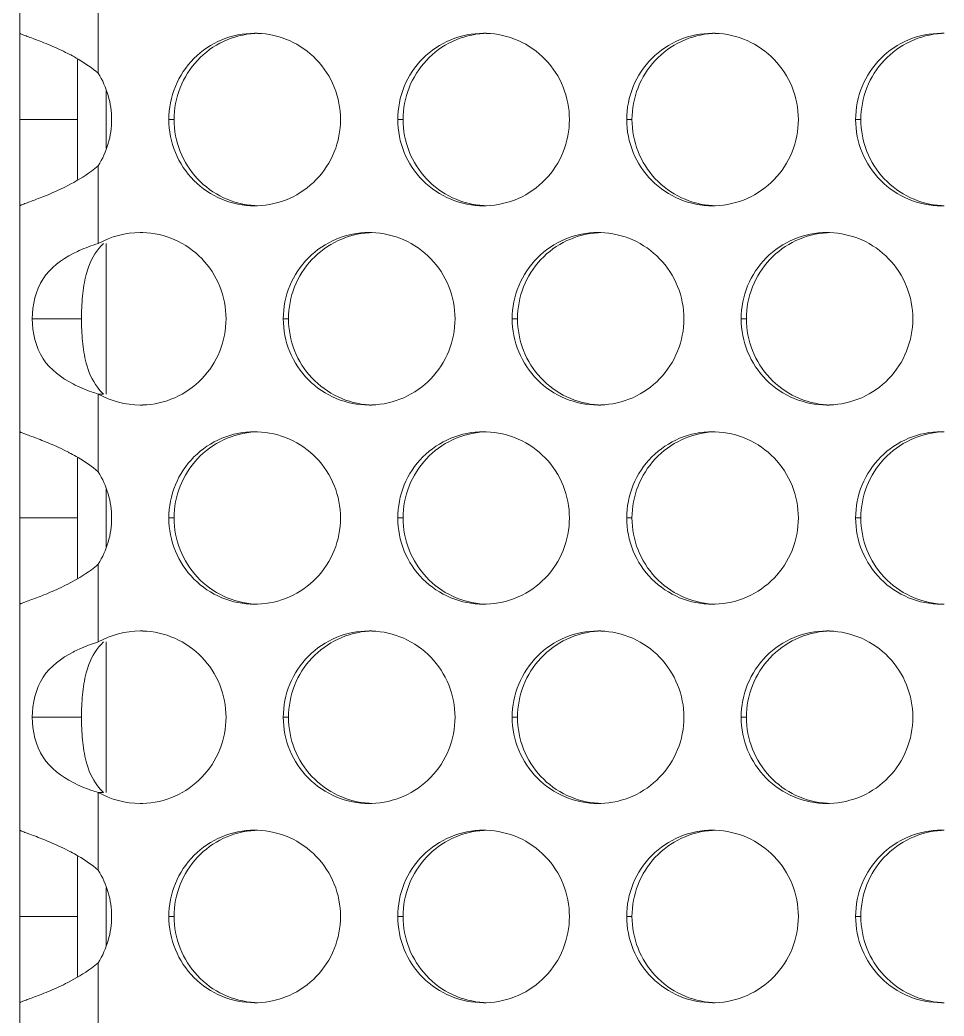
# Model space of a CAD drawing. Header units: millimetres. Extents: x 0 to 2524, y 0 to 1785.
# Drawn here: x 223.06 to 239.14, y 1343.88 to 1361.2 of the extents above; entities that cross this region are included whole.
import ezdxf

# ---------------------------------------------------------------- set-up
doc = ezdxf.new("R2010")
doc.units = ezdxf.units.MM
doc.header["$LTSCALE"] = 0.1
doc.layers.get('0').update_dxf_attribs({"lineweight": 13})
doc.layers.add('标注', color=251, linetype='Continuous', lineweight=9)

msp = doc.modelspace()

# ---------------------------------------------------------------- linework, layer by layer
msp.add_line((223.065, 1211.185), (223.065, 1414.968))
at = {"layer": '标注'}
for p, q in [((224.427, 1361.621), (224.427, 1360.27)), ((224.065, 1358.42), (224.065, 1360.511)), ((224.565, 1358.965), (224.565, 1359.965)), ((224.065, 1359.465), (223.065, 1359.465)), ((225.747, 1359.465), (225.656, 1359.465)), ((225.747, 1359.465), (225.656, 1359.465)), ((229.731, 1359.465), (229.639, 1359.465)), ((233.714, 1359.465), (233.622, 1359.465)), ((237.697, 1359.465), (237.605, 1359.465)), ((224.427, 1358.661), (224.427, 1357.309)), ((224.565, 1354.693), (224.565, 1357.309)), ((224.136, 1356.001), (223.28, 1356.001)), ((227.739, 1356.001), (227.647, 1356.001)), ((231.722, 1356.001), (231.63, 1356.001)), ((235.705, 1356.001), (235.614, 1356.001)), ((224.427, 1354.693), (224.427, 1353.341)), ((224.519, 1354.693), (224.427, 1354.693)), ((224.065, 1351.492), (224.065, 1353.582)), ((224.565, 1352.037), (224.565, 1353.037)), ((224.065, 1352.537), (223.065, 1352.537)), ((225.747, 1352.537), (225.656, 1352.537)), ((225.747, 1352.537), (225.656, 1352.537)), ((229.731, 1352.537), (229.639, 1352.537)), ((233.714, 1352.537), (233.622, 1352.537)), ((237.697, 1352.537), (237.605, 1352.537)), ((224.427, 1351.732), (224.427, 1350.381)), ((224.565, 1347.765), (224.565, 1350.381)), ((224.136, 1349.073), (223.28, 1349.073)), ((227.739, 1349.073), (227.647, 1349.073)), ((231.722, 1349.073), (231.63, 1349.073)), ((235.705, 1349.073), (235.614, 1349.073)), ((224.427, 1347.765), (224.427, 1346.413)), ((224.519, 1347.765), (224.427, 1347.765)), ((224.065, 1344.563), (224.065, 1346.654)), ((224.565, 1345.109), (224.565, 1346.109)), ((224.065, 1345.609), (223.065, 1345.609)), ((225.747, 1345.609), (225.656, 1345.609)), ((225.747, 1345.609), (225.656, 1345.609)), ((229.731, 1345.609), (229.639, 1345.609)), ((233.714, 1345.609), (233.622, 1345.609)), ((237.697, 1345.609), (237.605, 1345.609)), ((224.427, 1344.804), (224.427, 1343.453))]:
    msp.add_line(p, q, dxfattribs=at)
for centre, radius, start, end in [((227.149, 1359.492), 1.473, 88.2049, 89.9991), ((227.149, 1359.492), 1.473, 88.2049, 89.9991), ((231.133, 1359.492), 1.473, 88.2049, 89.9991), ((235.116, 1359.492), 1.473, 88.2049, 89.9991), ((239.099, 1359.492), 1.473, 88.2049, 89.9991), ((222.176, 1357.242), 3.787, 62.0968, 62.9378), ((223.155, 1359.465), 1.505, 359.9922, 32.312), ((223.155, 1359.465), 1.505, 327.688, 0.0078), ((227.149, 1359.438), 1.473, 270.0009, 271.7951), ((227.149, 1359.438), 1.473, 270.0009, 271.7951), ((231.133, 1359.438), 1.473, 270.0009, 271.7951), ((235.116, 1359.438), 1.473, 270.0009, 271.7951), ((239.099, 1359.438), 1.473, 270.0009, 271.7951), ((225.158, 1356.01), 1.491, 88.3214, 89.9952), ((229.141, 1356.028), 1.473, 88.2049, 89.9991), ((233.124, 1356.028), 1.473, 88.2049, 89.9991), ((237.107, 1356.028), 1.473, 88.2049, 89.9991), ((225.158, 1355.992), 1.491, 270.0048, 271.6786), ((229.141, 1355.974), 1.473, 270.0009, 271.7951), ((233.124, 1355.974), 1.473, 270.0009, 271.7951), ((237.107, 1355.974), 1.473, 270.0009, 271.7951), ((227.149, 1352.564), 1.473, 88.2049, 89.9991), ((227.149, 1352.564), 1.473, 88.2049, 89.9991), ((231.133, 1352.564), 1.473, 88.2049, 89.9991), ((235.116, 1352.564), 1.473, 88.2049, 89.9991), ((239.099, 1352.564), 1.473, 88.2049, 89.9991), ((222.176, 1350.313), 3.787, 62.0968, 62.9378), ((223.155, 1352.537), 1.505, 359.9922, 32.312), ((223.155, 1352.537), 1.505, 327.688, 0.0078), ((227.149, 1352.51), 1.473, 270.0009, 271.7951), ((227.149, 1352.51), 1.473, 270.0009, 271.7951), ((231.133, 1352.51), 1.473, 270.0009, 271.7951), ((235.116, 1352.51), 1.473, 270.0009, 271.7951), ((239.099, 1352.51), 1.473, 270.0009, 271.7951), ((225.158, 1349.082), 1.491, 88.3214, 89.9952), ((229.141, 1349.1), 1.473, 88.2049, 89.9991), ((233.124, 1349.1), 1.473, 88.2049, 89.9991), ((237.107, 1349.1), 1.473, 88.2049, 89.9991), ((225.158, 1349.064), 1.491, 270.0048, 271.6786), ((229.141, 1349.046), 1.473, 270.0009, 271.7951), ((233.124, 1349.046), 1.473, 270.0009, 271.7951), ((237.107, 1349.046), 1.473, 270.0009, 271.7951), ((227.149, 1345.636), 1.473, 88.2049, 89.9991), ((227.149, 1345.636), 1.473, 88.2049, 89.9991), ((231.133, 1345.636), 1.473, 88.2049, 89.9991), ((235.116, 1345.636), 1.473, 88.2049, 89.9991), ((239.099, 1345.636), 1.473, 88.2049, 89.9991), ((222.176, 1343.385), 3.787, 62.0968, 62.9378), ((223.155, 1345.609), 1.505, 359.9922, 32.312), ((223.155, 1345.609), 1.505, 327.688, 0.0078), ((227.149, 1345.582), 1.473, 270.0009, 271.7951), ((227.149, 1345.582), 1.473, 270.0009, 271.7951), ((231.133, 1345.582), 1.473, 270.0009, 271.7951), ((235.116, 1345.582), 1.473, 270.0009, 271.7951), ((239.099, 1345.582), 1.473, 270.0009, 271.7951)]:
    msp.add_arc(centre, radius, start, end, dxfattribs=at)
for points, knots in [([(223.065, 1360.964), (223.065, 1360.962), (223.073, 1360.959), (223.084, 1360.953), (223.106, 1360.945), (223.149, 1360.928), (223.221, 1360.901), (223.327, 1360.862), (223.453, 1360.814), (223.594, 1360.756), (223.745, 1360.689), (223.848, 1360.64), (223.899, 1360.613)], [0, 0, 0, 0, 0.00627, 0.022113, 0.04739, 0.081763, 0.17635, 0.30225, 0.45365, 0.624362, 0.808374, 1, 1, 1, 1]), ([(225.656, 1359.465), (225.656, 1359.66), (225.733, 1360.054), (226.066, 1360.553), (226.562, 1360.887), (226.955, 1360.965), (227.149, 1360.965)], [0, 0, 0, 0, 0.250488, 0.50069, 0.750488, 1, 1, 1, 1]), ([(225.656, 1359.465), (225.656, 1359.66), (225.733, 1360.054), (226.066, 1360.553), (226.562, 1360.887), (226.955, 1360.965), (227.149, 1360.965)], [0, 0, 0, 0, 0.250488, 0.50069, 0.750488, 1, 1, 1, 1]), ([(225.747, 1359.465), (225.747, 1359.653), (225.819, 1360.032), (226.127, 1360.518), (226.592, 1360.857), (226.965, 1360.951), (227.152, 1360.962)], [0, 0, 0, 0, 0.250454, 0.500681, 0.750486, 1, 1, 1, 1]), ([(225.747, 1359.465), (225.747, 1359.653), (225.819, 1360.032), (226.127, 1360.518), (226.592, 1360.857), (226.965, 1360.951), (227.152, 1360.962)], [0, 0, 0, 0, 0.250454, 0.500681, 0.750486, 1, 1, 1, 1]), ([(227.196, 1360.964), (227.386, 1360.958), (227.769, 1360.872), (228.249, 1360.535), (228.568, 1360.043), (228.643, 1359.656), (228.643, 1359.465)], [0, 0, 0, 0, 0.249513, 0.499315, 0.74953, 1, 1, 1, 1]), ([(227.196, 1360.964), (227.386, 1360.958), (227.769, 1360.872), (228.249, 1360.535), (228.568, 1360.043), (228.643, 1359.656), (228.643, 1359.465)], [0, 0, 0, 0, 0.249513, 0.499315, 0.74953, 1, 1, 1, 1]), ([(229.639, 1359.465), (229.639, 1359.66), (229.716, 1360.054), (230.049, 1360.553), (230.545, 1360.887), (230.938, 1360.965), (231.133, 1360.965)], [0, 0, 0, 0, 0.250488, 0.50069, 0.750488, 1, 1, 1, 1]), ([(229.731, 1359.465), (229.731, 1359.653), (229.802, 1360.032), (230.111, 1360.518), (230.575, 1360.857), (230.948, 1360.951), (231.135, 1360.962)], [0, 0, 0, 0, 0.250454, 0.500681, 0.750486, 1, 1, 1, 1]), ([(231.179, 1360.964), (231.369, 1360.958), (231.752, 1360.872), (232.232, 1360.535), (232.552, 1360.043), (232.626, 1359.656), (232.626, 1359.465)], [0, 0, 0, 0, 0.249513, 0.499315, 0.74953, 1, 1, 1, 1]), ([(233.622, 1359.465), (233.622, 1359.66), (233.7, 1360.054), (234.032, 1360.553), (234.528, 1360.887), (234.921, 1360.965), (235.116, 1360.965)], [0, 0, 0, 0, 0.250488, 0.50069, 0.750488, 1, 1, 1, 1]), ([(233.714, 1359.465), (233.714, 1359.653), (233.786, 1360.032), (234.094, 1360.518), (234.559, 1360.857), (234.932, 1360.951), (235.118, 1360.962)], [0, 0, 0, 0, 0.250454, 0.500681, 0.750486, 1, 1, 1, 1]), ([(235.162, 1360.964), (235.352, 1360.958), (235.735, 1360.872), (236.215, 1360.535), (236.535, 1360.043), (236.609, 1359.656), (236.609, 1359.465)], [0, 0, 0, 0, 0.249513, 0.499315, 0.74953, 1, 1, 1, 1]), ([(237.605, 1359.465), (237.605, 1359.66), (237.683, 1360.054), (238.015, 1360.553), (238.511, 1360.887), (238.905, 1360.965), (239.099, 1360.965)], [0, 0, 0, 0, 0.250488, 0.50069, 0.750488, 1, 1, 1, 1]), ([(237.697, 1359.465), (237.697, 1359.653), (237.769, 1360.032), (238.077, 1360.518), (238.542, 1360.857), (238.915, 1360.951), (239.101, 1360.962)], [0, 0, 0, 0, 0.250454, 0.500681, 0.750486, 1, 1, 1, 1]), ([(223.948, 1360.588), (223.992, 1360.565), (224.16, 1360.471), (224.319, 1360.363), (224.427, 1360.27)], [0, 0, 0, 0, 0.25769, 1, 1, 1, 1]), ([(227.149, 1357.965), (226.955, 1357.965), (226.562, 1358.043), (226.066, 1358.377), (225.733, 1358.876), (225.656, 1359.27), (225.656, 1359.465)], [0, 0, 0, 0, 0.249512, 0.49931, 0.749512, 1, 1, 1, 1]), ([(227.149, 1357.965), (226.955, 1357.965), (226.562, 1358.043), (226.066, 1358.377), (225.733, 1358.876), (225.656, 1359.27), (225.656, 1359.465)], [0, 0, 0, 0, 0.249512, 0.49931, 0.749512, 1, 1, 1, 1]), ([(227.152, 1357.968), (226.965, 1357.979), (226.592, 1358.074), (226.127, 1358.412), (225.819, 1358.898), (225.747, 1359.277), (225.747, 1359.465)], [0, 0, 0, 0, 0.249514, 0.499319, 0.749546, 1, 1, 1, 1]), ([(227.152, 1357.968), (226.965, 1357.979), (226.592, 1358.074), (226.127, 1358.412), (225.819, 1358.898), (225.747, 1359.277), (225.747, 1359.465)], [0, 0, 0, 0, 0.249514, 0.499319, 0.749546, 1, 1, 1, 1]), ([(228.643, 1359.465), (228.643, 1359.274), (228.568, 1358.888), (228.249, 1358.395), (227.769, 1358.059), (227.386, 1357.972), (227.196, 1357.966)], [0, 0, 0, 0, 0.25047, 0.500685, 0.750487, 1, 1, 1, 1]), ([(228.643, 1359.465), (228.643, 1359.274), (228.568, 1358.888), (228.249, 1358.395), (227.769, 1358.059), (227.386, 1357.972), (227.196, 1357.966)], [0, 0, 0, 0, 0.25047, 0.500685, 0.750487, 1, 1, 1, 1]), ([(231.133, 1357.965), (230.938, 1357.965), (230.545, 1358.043), (230.049, 1358.377), (229.716, 1358.876), (229.639, 1359.27), (229.639, 1359.465)], [0, 0, 0, 0, 0.249512, 0.49931, 0.749512, 1, 1, 1, 1]), ([(231.135, 1357.968), (230.948, 1357.979), (230.575, 1358.074), (230.111, 1358.412), (229.802, 1358.898), (229.731, 1359.277), (229.731, 1359.465)], [0, 0, 0, 0, 0.249514, 0.499319, 0.749546, 1, 1, 1, 1]), ([(232.626, 1359.465), (232.626, 1359.274), (232.552, 1358.888), (232.232, 1358.395), (231.752, 1358.059), (231.369, 1357.972), (231.179, 1357.966)], [0, 0, 0, 0, 0.25047, 0.500685, 0.750487, 1, 1, 1, 1]), ([(235.116, 1357.965), (234.921, 1357.965), (234.528, 1358.043), (234.032, 1358.377), (233.7, 1358.876), (233.622, 1359.27), (233.622, 1359.465)], [0, 0, 0, 0, 0.249512, 0.49931, 0.749512, 1, 1, 1, 1]), ([(235.118, 1357.968), (234.932, 1357.979), (234.559, 1358.074), (234.094, 1358.412), (233.786, 1358.898), (233.714, 1359.277), (233.714, 1359.465)], [0, 0, 0, 0, 0.249514, 0.499319, 0.749546, 1, 1, 1, 1]), ([(236.609, 1359.465), (236.609, 1359.274), (236.535, 1358.888), (236.215, 1358.395), (235.735, 1358.059), (235.352, 1357.972), (235.162, 1357.966)], [0, 0, 0, 0, 0.25047, 0.500685, 0.750487, 1, 1, 1, 1]), ([(239.099, 1357.965), (238.905, 1357.965), (238.511, 1358.043), (238.015, 1358.377), (237.683, 1358.876), (237.605, 1359.27), (237.605, 1359.465)], [0, 0, 0, 0, 0.249512, 0.49931, 0.749512, 1, 1, 1, 1]), ([(239.101, 1357.968), (238.915, 1357.979), (238.542, 1358.074), (238.077, 1358.412), (237.769, 1358.898), (237.697, 1359.277), (237.697, 1359.465)], [0, 0, 0, 0, 0.249514, 0.499319, 0.749546, 1, 1, 1, 1]), ([(224.427, 1358.661), (224.389, 1358.628), (224.224, 1358.497), (224.041, 1358.389), (223.899, 1358.317)], [0, 0, 0, 0, 0.240046, 1, 1, 1, 1]), ([(223.899, 1358.317), (223.847, 1358.29), (223.745, 1358.241), (223.594, 1358.174), (223.453, 1358.117), (223.326, 1358.068), (223.221, 1358.029), (223.149, 1358.002), (223.106, 1357.986), (223.084, 1357.977), (223.073, 1357.971), (223.065, 1357.968), (223.065, 1357.966)], [0, 0, 0, 0, 0.19164, 0.37566, 0.546373, 0.69777, 0.823663, 0.918243, 0.952614, 0.977888, 0.99373, 1, 1, 1, 1]), ([(225.201, 1357.5), (225.392, 1357.495), (225.775, 1357.408), (226.256, 1357.072), (226.577, 1356.579), (226.651, 1356.193), (226.651, 1356.001)], [0, 0, 0, 0, 0.249475, 0.499299, 0.749477, 1, 1, 1, 1]), ([(227.647, 1356.001), (227.647, 1356.196), (227.725, 1356.59), (228.057, 1357.089), (228.554, 1357.423), (228.947, 1357.501), (229.141, 1357.501)], [0, 0, 0, 0, 0.250488, 0.50069, 0.750488, 1, 1, 1, 1]), ([(227.739, 1356.001), (227.739, 1356.189), (227.811, 1356.568), (228.119, 1357.054), (228.584, 1357.392), (228.957, 1357.487), (229.144, 1357.498)], [0, 0, 0, 0, 0.250454, 0.500681, 0.750486, 1, 1, 1, 1]), ([(229.187, 1357.5), (229.378, 1357.494), (229.76, 1357.407), (230.24, 1357.071), (230.56, 1356.579), (230.635, 1356.192), (230.635, 1356.001)], [0, 0, 0, 0, 0.249513, 0.499315, 0.74953, 1, 1, 1, 1]), ([(231.63, 1356.001), (231.63, 1356.196), (231.708, 1356.59), (232.04, 1357.089), (232.537, 1357.423), (232.93, 1357.501), (233.124, 1357.501)], [0, 0, 0, 0, 0.250488, 0.50069, 0.750488, 1, 1, 1, 1]), ([(231.722, 1356.001), (231.722, 1356.189), (231.794, 1356.568), (232.102, 1357.054), (232.567, 1357.392), (232.94, 1357.487), (233.127, 1357.498)], [0, 0, 0, 0, 0.250454, 0.500681, 0.750486, 1, 1, 1, 1]), ([(233.17, 1357.5), (233.361, 1357.494), (233.743, 1357.407), (234.223, 1357.071), (234.543, 1356.579), (234.618, 1356.192), (234.618, 1356.001)], [0, 0, 0, 0, 0.249513, 0.499315, 0.74953, 1, 1, 1, 1]), ([(235.614, 1356.001), (235.614, 1356.196), (235.691, 1356.59), (236.023, 1357.089), (236.52, 1357.423), (236.913, 1357.501), (237.107, 1357.501)], [0, 0, 0, 0, 0.250488, 0.50069, 0.750488, 1, 1, 1, 1]), ([(235.705, 1356.001), (235.705, 1356.189), (235.777, 1356.568), (236.085, 1357.054), (236.55, 1357.392), (236.923, 1357.487), (237.11, 1357.498)], [0, 0, 0, 0, 0.250454, 0.500681, 0.750486, 1, 1, 1, 1]), ([(237.153, 1357.5), (237.344, 1357.494), (237.727, 1357.407), (238.207, 1357.071), (238.526, 1356.579), (238.601, 1356.192), (238.601, 1356.001)], [0, 0, 0, 0, 0.249513, 0.499315, 0.74953, 1, 1, 1, 1]), ([(223.989, 1357.136), (224.023, 1357.153), (224.165, 1357.221), (224.313, 1357.274), (224.427, 1357.309)], [0, 0, 0, 0, 0.244257, 1, 1, 1, 1]), ([(224.217, 1356.771), (224.23, 1356.821), (224.293, 1357.018), (224.404, 1357.204), (224.519, 1357.309)], [0, 0, 0, 0, 0.24885, 1, 1, 1, 1]), ([(223.28, 1356.001), (223.28, 1356.241), (223.389, 1356.733), (223.787, 1357.032), (223.989, 1357.136)], [0, 0, 0, 0, 0.513612, 1, 1, 1, 1]), ([(224.136, 1356.001), (224.136, 1356.131), (224.147, 1356.39), (224.184, 1356.647), (224.217, 1356.771)], [0, 0, 0, 0, 0.504083, 1, 1, 1, 1]), ([(223.989, 1354.867), (223.787, 1354.97), (223.389, 1355.269), (223.28, 1355.761), (223.28, 1356.001)], [0, 0, 0, 0, 0.486388, 1, 1, 1, 1]), ([(224.217, 1355.231), (224.184, 1355.355), (224.147, 1355.612), (224.136, 1355.871), (224.136, 1356.001)], [0, 0, 0, 0, 0.495917, 1, 1, 1, 1]), ([(226.651, 1356.001), (226.651, 1355.81), (226.577, 1355.423), (226.256, 1354.93), (225.775, 1354.594), (225.392, 1354.507), (225.201, 1354.502)], [0, 0, 0, 0, 0.250523, 0.500701, 0.750525, 1, 1, 1, 1]), ([(229.141, 1354.501), (228.947, 1354.501), (228.554, 1354.579), (228.057, 1354.913), (227.725, 1355.412), (227.647, 1355.806), (227.647, 1356.001)], [0, 0, 0, 0, 0.249512, 0.49931, 0.749512, 1, 1, 1, 1]), ([(229.144, 1354.504), (228.957, 1354.515), (228.584, 1354.61), (228.119, 1354.948), (227.811, 1355.434), (227.739, 1355.813), (227.739, 1356.001)], [0, 0, 0, 0, 0.249514, 0.499319, 0.749546, 1, 1, 1, 1]), ([(230.635, 1356.001), (230.635, 1355.81), (230.56, 1355.423), (230.24, 1354.931), (229.76, 1354.595), (229.378, 1354.508), (229.187, 1354.502)], [0, 0, 0, 0, 0.25047, 0.500685, 0.750487, 1, 1, 1, 1]), ([(233.124, 1354.501), (232.93, 1354.501), (232.537, 1354.579), (232.04, 1354.913), (231.708, 1355.412), (231.63, 1355.806), (231.63, 1356.001)], [0, 0, 0, 0, 0.249512, 0.49931, 0.749512, 1, 1, 1, 1]), ([(233.127, 1354.504), (232.94, 1354.515), (232.567, 1354.61), (232.102, 1354.948), (231.794, 1355.434), (231.722, 1355.813), (231.722, 1356.001)], [0, 0, 0, 0, 0.249514, 0.499319, 0.749546, 1, 1, 1, 1]), ([(234.618, 1356.001), (234.618, 1355.81), (234.543, 1355.423), (234.223, 1354.931), (233.743, 1354.595), (233.361, 1354.508), (233.17, 1354.502)], [0, 0, 0, 0, 0.25047, 0.500685, 0.750487, 1, 1, 1, 1]), ([(237.107, 1354.501), (236.913, 1354.501), (236.52, 1354.579), (236.023, 1354.913), (235.691, 1355.412), (235.614, 1355.806), (235.614, 1356.001)], [0, 0, 0, 0, 0.249512, 0.49931, 0.749512, 1, 1, 1, 1]), ([(237.11, 1354.504), (236.923, 1354.515), (236.55, 1354.61), (236.085, 1354.948), (235.777, 1355.434), (235.705, 1355.813), (235.705, 1356.001)], [0, 0, 0, 0, 0.249514, 0.499319, 0.749546, 1, 1, 1, 1]), ([(238.601, 1356.001), (238.601, 1355.81), (238.526, 1355.423), (238.207, 1354.931), (237.727, 1354.595), (237.344, 1354.508), (237.153, 1354.502)], [0, 0, 0, 0, 0.25047, 0.500685, 0.750487, 1, 1, 1, 1]), ([(224.519, 1354.693), (224.48, 1354.729), (224.342, 1354.885), (224.257, 1355.082), (224.217, 1355.231)], [0, 0, 0, 0, 0.254521, 1, 1, 1, 1]), ([(224.427, 1354.693), (224.389, 1354.705), (224.239, 1354.753), (224.093, 1354.813), (223.989, 1354.867)], [0, 0, 0, 0, 0.254739, 1, 1, 1, 1]), ([(223.065, 1354.036), (223.065, 1354.034), (223.073, 1354.031), (223.084, 1354.025), (223.106, 1354.016), (223.149, 1354), (223.221, 1353.973), (223.327, 1353.934), (223.453, 1353.885), (223.594, 1353.828), (223.745, 1353.761), (223.848, 1353.712), (223.899, 1353.685)], [0, 0, 0, 0, 0.00627, 0.022113, 0.04739, 0.081763, 0.17635, 0.30225, 0.45365, 0.624362, 0.808374, 1, 1, 1, 1]), ([(225.656, 1352.537), (225.656, 1352.732), (225.733, 1353.126), (226.066, 1353.625), (226.562, 1353.959), (226.955, 1354.037), (227.149, 1354.037)], [0, 0, 0, 0, 0.250488, 0.50069, 0.750488, 1, 1, 1, 1]), ([(225.656, 1352.537), (225.656, 1352.732), (225.733, 1353.126), (226.066, 1353.625), (226.562, 1353.959), (226.955, 1354.037), (227.149, 1354.037)], [0, 0, 0, 0, 0.250488, 0.50069, 0.750488, 1, 1, 1, 1]), ([(225.747, 1352.537), (225.747, 1352.725), (225.819, 1353.104), (226.127, 1353.59), (226.592, 1353.928), (226.965, 1354.023), (227.152, 1354.034)], [0, 0, 0, 0, 0.250454, 0.500681, 0.750486, 1, 1, 1, 1]), ([(225.747, 1352.537), (225.747, 1352.725), (225.819, 1353.104), (226.127, 1353.59), (226.592, 1353.928), (226.965, 1354.023), (227.152, 1354.034)], [0, 0, 0, 0, 0.250454, 0.500681, 0.750486, 1, 1, 1, 1]), ([(227.196, 1354.036), (227.386, 1354.03), (227.769, 1353.943), (228.249, 1353.607), (228.568, 1353.115), (228.643, 1352.728), (228.643, 1352.537)], [0, 0, 0, 0, 0.249513, 0.499315, 0.74953, 1, 1, 1, 1]), ([(227.196, 1354.036), (227.386, 1354.03), (227.769, 1353.943), (228.249, 1353.607), (228.568, 1353.115), (228.643, 1352.728), (228.643, 1352.537)], [0, 0, 0, 0, 0.249513, 0.499315, 0.74953, 1, 1, 1, 1]), ([(229.639, 1352.537), (229.639, 1352.732), (229.716, 1353.126), (230.049, 1353.625), (230.545, 1353.959), (230.938, 1354.037), (231.133, 1354.037)], [0, 0, 0, 0, 0.250488, 0.50069, 0.750488, 1, 1, 1, 1]), ([(229.731, 1352.537), (229.731, 1352.725), (229.802, 1353.104), (230.111, 1353.59), (230.575, 1353.928), (230.948, 1354.023), (231.135, 1354.034)], [0, 0, 0, 0, 0.250454, 0.500681, 0.750486, 1, 1, 1, 1]), ([(231.179, 1354.036), (231.369, 1354.03), (231.752, 1353.943), (232.232, 1353.607), (232.552, 1353.115), (232.626, 1352.728), (232.626, 1352.537)], [0, 0, 0, 0, 0.249513, 0.499315, 0.74953, 1, 1, 1, 1]), ([(233.622, 1352.537), (233.622, 1352.732), (233.7, 1353.126), (234.032, 1353.625), (234.528, 1353.959), (234.921, 1354.037), (235.116, 1354.037)], [0, 0, 0, 0, 0.250488, 0.50069, 0.750488, 1, 1, 1, 1]), ([(233.714, 1352.537), (233.714, 1352.725), (233.786, 1353.104), (234.094, 1353.59), (234.559, 1353.928), (234.932, 1354.023), (235.118, 1354.034)], [0, 0, 0, 0, 0.250454, 0.500681, 0.750486, 1, 1, 1, 1]), ([(235.162, 1354.036), (235.352, 1354.03), (235.735, 1353.943), (236.215, 1353.607), (236.535, 1353.115), (236.609, 1352.728), (236.609, 1352.537)], [0, 0, 0, 0, 0.249513, 0.499315, 0.74953, 1, 1, 1, 1]), ([(237.605, 1352.537), (237.605, 1352.732), (237.683, 1353.126), (238.015, 1353.625), (238.511, 1353.959), (238.905, 1354.037), (239.099, 1354.037)], [0, 0, 0, 0, 0.250488, 0.50069, 0.750488, 1, 1, 1, 1]), ([(237.697, 1352.537), (237.697, 1352.725), (237.769, 1353.104), (238.077, 1353.59), (238.542, 1353.928), (238.915, 1354.023), (239.101, 1354.034)], [0, 0, 0, 0, 0.250454, 0.500681, 0.750486, 1, 1, 1, 1]), ([(223.948, 1353.66), (223.992, 1353.636), (224.16, 1353.543), (224.319, 1353.434), (224.427, 1353.341)], [0, 0, 0, 0, 0.25769, 1, 1, 1, 1]), ([(227.149, 1351.037), (226.955, 1351.037), (226.562, 1351.115), (226.066, 1351.449), (225.733, 1351.948), (225.656, 1352.342), (225.656, 1352.537)], [0, 0, 0, 0, 0.249512, 0.49931, 0.749512, 1, 1, 1, 1]), ([(227.149, 1351.037), (226.955, 1351.037), (226.562, 1351.115), (226.066, 1351.449), (225.733, 1351.948), (225.656, 1352.342), (225.656, 1352.537)], [0, 0, 0, 0, 0.249512, 0.49931, 0.749512, 1, 1, 1, 1]), ([(227.152, 1351.04), (226.965, 1351.051), (226.592, 1351.146), (226.127, 1351.484), (225.819, 1351.97), (225.747, 1352.349), (225.747, 1352.537)], [0, 0, 0, 0, 0.249514, 0.499319, 0.749546, 1, 1, 1, 1]), ([(227.152, 1351.04), (226.965, 1351.051), (226.592, 1351.146), (226.127, 1351.484), (225.819, 1351.97), (225.747, 1352.349), (225.747, 1352.537)], [0, 0, 0, 0, 0.249514, 0.499319, 0.749546, 1, 1, 1, 1]), ([(228.643, 1352.537), (228.643, 1352.346), (228.568, 1351.959), (228.249, 1351.467), (227.769, 1351.131), (227.386, 1351.044), (227.196, 1351.038)], [0, 0, 0, 0, 0.25047, 0.500685, 0.750487, 1, 1, 1, 1]), ([(228.643, 1352.537), (228.643, 1352.346), (228.568, 1351.959), (228.249, 1351.467), (227.769, 1351.131), (227.386, 1351.044), (227.196, 1351.038)], [0, 0, 0, 0, 0.25047, 0.500685, 0.750487, 1, 1, 1, 1]), ([(231.133, 1351.037), (230.938, 1351.037), (230.545, 1351.115), (230.049, 1351.449), (229.716, 1351.948), (229.639, 1352.342), (229.639, 1352.537)], [0, 0, 0, 0, 0.249512, 0.49931, 0.749512, 1, 1, 1, 1]), ([(231.135, 1351.04), (230.948, 1351.051), (230.575, 1351.146), (230.111, 1351.484), (229.802, 1351.97), (229.731, 1352.349), (229.731, 1352.537)], [0, 0, 0, 0, 0.249514, 0.499319, 0.749546, 1, 1, 1, 1]), ([(232.626, 1352.537), (232.626, 1352.346), (232.552, 1351.959), (232.232, 1351.467), (231.752, 1351.131), (231.369, 1351.044), (231.179, 1351.038)], [0, 0, 0, 0, 0.25047, 0.500685, 0.750487, 1, 1, 1, 1]), ([(235.116, 1351.037), (234.921, 1351.037), (234.528, 1351.115), (234.032, 1351.449), (233.7, 1351.948), (233.622, 1352.342), (233.622, 1352.537)], [0, 0, 0, 0, 0.249512, 0.49931, 0.749512, 1, 1, 1, 1]), ([(235.118, 1351.04), (234.932, 1351.051), (234.559, 1351.146), (234.094, 1351.484), (233.786, 1351.97), (233.714, 1352.349), (233.714, 1352.537)], [0, 0, 0, 0, 0.249514, 0.499319, 0.749546, 1, 1, 1, 1]), ([(236.609, 1352.537), (236.609, 1352.346), (236.535, 1351.959), (236.215, 1351.467), (235.735, 1351.131), (235.352, 1351.044), (235.162, 1351.038)], [0, 0, 0, 0, 0.25047, 0.500685, 0.750487, 1, 1, 1, 1]), ([(239.099, 1351.037), (238.905, 1351.037), (238.511, 1351.115), (238.015, 1351.449), (237.683, 1351.948), (237.605, 1352.342), (237.605, 1352.537)], [0, 0, 0, 0, 0.249512, 0.49931, 0.749512, 1, 1, 1, 1]), ([(239.101, 1351.04), (238.915, 1351.051), (238.542, 1351.146), (238.077, 1351.484), (237.769, 1351.97), (237.697, 1352.349), (237.697, 1352.537)], [0, 0, 0, 0, 0.249514, 0.499319, 0.749546, 1, 1, 1, 1]), ([(224.427, 1351.732), (224.389, 1351.7), (224.224, 1351.569), (224.041, 1351.461), (223.899, 1351.389)], [0, 0, 0, 0, 0.240046, 1, 1, 1, 1]), ([(223.899, 1351.389), (223.847, 1351.362), (223.745, 1351.313), (223.594, 1351.246), (223.453, 1351.188), (223.326, 1351.14), (223.221, 1351.101), (223.149, 1351.074), (223.106, 1351.057), (223.084, 1351.049), (223.073, 1351.043), (223.065, 1351.04), (223.065, 1351.038)], [0, 0, 0, 0, 0.19164, 0.37566, 0.546373, 0.69777, 0.823663, 0.918243, 0.952614, 0.977888, 0.99373, 1, 1, 1, 1]), ([(225.201, 1350.572), (225.392, 1350.567), (225.775, 1350.48), (226.256, 1350.144), (226.577, 1349.651), (226.651, 1349.264), (226.651, 1349.073)], [0, 0, 0, 0, 0.249475, 0.499299, 0.749477, 1, 1, 1, 1]), ([(227.647, 1349.073), (227.647, 1349.268), (227.725, 1349.662), (228.057, 1350.161), (228.554, 1350.495), (228.947, 1350.573), (229.141, 1350.573)], [0, 0, 0, 0, 0.250488, 0.50069, 0.750488, 1, 1, 1, 1]), ([(227.739, 1349.073), (227.739, 1349.261), (227.811, 1349.64), (228.119, 1350.126), (228.584, 1350.464), (228.957, 1350.559), (229.144, 1350.57)], [0, 0, 0, 0, 0.250454, 0.500681, 0.750486, 1, 1, 1, 1]), ([(229.187, 1350.572), (229.378, 1350.566), (229.76, 1350.479), (230.24, 1350.143), (230.56, 1349.65), (230.635, 1349.264), (230.635, 1349.073)], [0, 0, 0, 0, 0.249513, 0.499315, 0.74953, 1, 1, 1, 1]), ([(231.63, 1349.073), (231.63, 1349.268), (231.708, 1349.662), (232.04, 1350.161), (232.537, 1350.495), (232.93, 1350.573), (233.124, 1350.573)], [0, 0, 0, 0, 0.250488, 0.50069, 0.750488, 1, 1, 1, 1]), ([(231.722, 1349.073), (231.722, 1349.261), (231.794, 1349.64), (232.102, 1350.126), (232.567, 1350.464), (232.94, 1350.559), (233.127, 1350.57)], [0, 0, 0, 0, 0.250454, 0.500681, 0.750486, 1, 1, 1, 1]), ([(233.17, 1350.572), (233.361, 1350.566), (233.743, 1350.479), (234.223, 1350.143), (234.543, 1349.65), (234.618, 1349.264), (234.618, 1349.073)], [0, 0, 0, 0, 0.249513, 0.499315, 0.74953, 1, 1, 1, 1]), ([(235.614, 1349.073), (235.614, 1349.268), (235.691, 1349.662), (236.023, 1350.161), (236.52, 1350.495), (236.913, 1350.573), (237.107, 1350.573)], [0, 0, 0, 0, 0.250488, 0.50069, 0.750488, 1, 1, 1, 1]), ([(235.705, 1349.073), (235.705, 1349.261), (235.777, 1349.64), (236.085, 1350.126), (236.55, 1350.464), (236.923, 1350.559), (237.11, 1350.57)], [0, 0, 0, 0, 0.250454, 0.500681, 0.750486, 1, 1, 1, 1]), ([(237.153, 1350.572), (237.344, 1350.566), (237.727, 1350.479), (238.207, 1350.143), (238.526, 1349.65), (238.601, 1349.264), (238.601, 1349.073)], [0, 0, 0, 0, 0.249513, 0.499315, 0.74953, 1, 1, 1, 1]), ([(223.989, 1350.207), (224.023, 1350.225), (224.165, 1350.292), (224.313, 1350.346), (224.427, 1350.381)], [0, 0, 0, 0, 0.244257, 1, 1, 1, 1]), ([(224.217, 1349.843), (224.23, 1349.893), (224.293, 1350.089), (224.404, 1350.276), (224.519, 1350.381)], [0, 0, 0, 0, 0.24885, 1, 1, 1, 1]), ([(223.28, 1349.073), (223.28, 1349.313), (223.389, 1349.805), (223.787, 1350.104), (223.989, 1350.207)], [0, 0, 0, 0, 0.513612, 1, 1, 1, 1]), ([(224.136, 1349.073), (224.136, 1349.203), (224.147, 1349.462), (224.184, 1349.719), (224.217, 1349.843)], [0, 0, 0, 0, 0.504083, 1, 1, 1, 1]), ([(223.989, 1347.938), (223.787, 1348.042), (223.389, 1348.341), (223.28, 1348.833), (223.28, 1349.073)], [0, 0, 0, 0, 0.486388, 1, 1, 1, 1]), ([(224.217, 1348.303), (224.184, 1348.427), (224.147, 1348.684), (224.136, 1348.943), (224.136, 1349.073)], [0, 0, 0, 0, 0.495917, 1, 1, 1, 1]), ([(226.651, 1349.073), (226.651, 1348.881), (226.577, 1348.495), (226.256, 1348.002), (225.775, 1347.666), (225.392, 1347.579), (225.201, 1347.574)], [0, 0, 0, 0, 0.250523, 0.500701, 0.750525, 1, 1, 1, 1]), ([(229.141, 1347.573), (228.947, 1347.573), (228.554, 1347.651), (228.057, 1347.985), (227.725, 1348.484), (227.647, 1348.878), (227.647, 1349.073)], [0, 0, 0, 0, 0.249512, 0.49931, 0.749512, 1, 1, 1, 1]), ([(229.144, 1347.576), (228.957, 1347.587), (228.584, 1347.682), (228.119, 1348.02), (227.811, 1348.506), (227.739, 1348.885), (227.739, 1349.073)], [0, 0, 0, 0, 0.249514, 0.499319, 0.749546, 1, 1, 1, 1]), ([(230.635, 1349.073), (230.635, 1348.882), (230.56, 1348.495), (230.24, 1348.003), (229.76, 1347.666), (229.378, 1347.58), (229.187, 1347.574)], [0, 0, 0, 0, 0.25047, 0.500685, 0.750487, 1, 1, 1, 1]), ([(233.124, 1347.573), (232.93, 1347.573), (232.537, 1347.651), (232.04, 1347.985), (231.708, 1348.484), (231.63, 1348.878), (231.63, 1349.073)], [0, 0, 0, 0, 0.249512, 0.49931, 0.749512, 1, 1, 1, 1]), ([(233.127, 1347.576), (232.94, 1347.587), (232.567, 1347.682), (232.102, 1348.02), (231.794, 1348.506), (231.722, 1348.885), (231.722, 1349.073)], [0, 0, 0, 0, 0.249514, 0.499319, 0.749546, 1, 1, 1, 1]), ([(234.618, 1349.073), (234.618, 1348.882), (234.543, 1348.495), (234.223, 1348.003), (233.743, 1347.666), (233.361, 1347.58), (233.17, 1347.574)], [0, 0, 0, 0, 0.25047, 0.500685, 0.750487, 1, 1, 1, 1]), ([(237.107, 1347.573), (236.913, 1347.573), (236.52, 1347.651), (236.023, 1347.985), (235.691, 1348.484), (235.614, 1348.878), (235.614, 1349.073)], [0, 0, 0, 0, 0.249512, 0.49931, 0.749512, 1, 1, 1, 1]), ([(237.11, 1347.576), (236.923, 1347.587), (236.55, 1347.682), (236.085, 1348.02), (235.777, 1348.506), (235.705, 1348.885), (235.705, 1349.073)], [0, 0, 0, 0, 0.249514, 0.499319, 0.749546, 1, 1, 1, 1]), ([(238.601, 1349.073), (238.601, 1348.882), (238.526, 1348.495), (238.207, 1348.003), (237.727, 1347.666), (237.344, 1347.58), (237.153, 1347.574)], [0, 0, 0, 0, 0.25047, 0.500685, 0.750487, 1, 1, 1, 1]), ([(224.519, 1347.765), (224.48, 1347.8), (224.342, 1347.957), (224.257, 1348.154), (224.217, 1348.303)], [0, 0, 0, 0, 0.254521, 1, 1, 1, 1]), ([(224.427, 1347.765), (224.389, 1347.776), (224.239, 1347.825), (224.093, 1347.885), (223.989, 1347.938)], [0, 0, 0, 0, 0.254739, 1, 1, 1, 1]), ([(223.065, 1347.108), (223.065, 1347.106), (223.073, 1347.103), (223.084, 1347.097), (223.106, 1347.088), (223.149, 1347.071), (223.221, 1347.045), (223.327, 1347.006), (223.453, 1346.957), (223.594, 1346.899), (223.745, 1346.833), (223.848, 1346.783), (223.899, 1346.757)], [0, 0, 0, 0, 0.00627, 0.022113, 0.04739, 0.081763, 0.17635, 0.30225, 0.45365, 0.624362, 0.808374, 1, 1, 1, 1]), ([(225.656, 1345.609), (225.656, 1345.804), (225.733, 1346.198), (226.066, 1346.697), (226.562, 1347.031), (226.955, 1347.109), (227.149, 1347.109)], [0, 0, 0, 0, 0.250488, 0.50069, 0.750488, 1, 1, 1, 1]), ([(225.656, 1345.609), (225.656, 1345.804), (225.733, 1346.198), (226.066, 1346.697), (226.562, 1347.031), (226.955, 1347.109), (227.149, 1347.109)], [0, 0, 0, 0, 0.250488, 0.50069, 0.750488, 1, 1, 1, 1]), ([(225.747, 1345.609), (225.747, 1345.796), (225.819, 1346.176), (226.127, 1346.662), (226.592, 1347), (226.965, 1347.095), (227.152, 1347.106)], [0, 0, 0, 0, 0.250454, 0.500681, 0.750486, 1, 1, 1, 1]), ([(225.747, 1345.609), (225.747, 1345.796), (225.819, 1346.176), (226.127, 1346.662), (226.592, 1347), (226.965, 1347.095), (227.152, 1347.106)], [0, 0, 0, 0, 0.250454, 0.500681, 0.750486, 1, 1, 1, 1]), ([(227.196, 1347.108), (227.386, 1347.102), (227.769, 1347.015), (228.249, 1346.679), (228.568, 1346.186), (228.643, 1345.8), (228.643, 1345.609)], [0, 0, 0, 0, 0.249513, 0.499315, 0.74953, 1, 1, 1, 1]), ([(227.196, 1347.108), (227.386, 1347.102), (227.769, 1347.015), (228.249, 1346.679), (228.568, 1346.186), (228.643, 1345.8), (228.643, 1345.609)], [0, 0, 0, 0, 0.249513, 0.499315, 0.74953, 1, 1, 1, 1]), ([(229.639, 1345.609), (229.639, 1345.804), (229.716, 1346.198), (230.049, 1346.697), (230.545, 1347.031), (230.938, 1347.109), (231.133, 1347.109)], [0, 0, 0, 0, 0.250488, 0.50069, 0.750488, 1, 1, 1, 1]), ([(229.731, 1345.609), (229.731, 1345.796), (229.802, 1346.176), (230.111, 1346.662), (230.575, 1347), (230.948, 1347.095), (231.135, 1347.106)], [0, 0, 0, 0, 0.250454, 0.500681, 0.750486, 1, 1, 1, 1]), ([(231.179, 1347.108), (231.369, 1347.102), (231.752, 1347.015), (232.232, 1346.679), (232.552, 1346.186), (232.626, 1345.8), (232.626, 1345.609)], [0, 0, 0, 0, 0.249513, 0.499315, 0.74953, 1, 1, 1, 1]), ([(233.622, 1345.609), (233.622, 1345.804), (233.7, 1346.198), (234.032, 1346.697), (234.528, 1347.031), (234.921, 1347.109), (235.116, 1347.109)], [0, 0, 0, 0, 0.250488, 0.50069, 0.750488, 1, 1, 1, 1]), ([(233.714, 1345.609), (233.714, 1345.796), (233.786, 1346.176), (234.094, 1346.662), (234.559, 1347), (234.932, 1347.095), (235.118, 1347.106)], [0, 0, 0, 0, 0.250454, 0.500681, 0.750486, 1, 1, 1, 1]), ([(235.162, 1347.108), (235.352, 1347.102), (235.735, 1347.015), (236.215, 1346.679), (236.535, 1346.186), (236.609, 1345.8), (236.609, 1345.609)], [0, 0, 0, 0, 0.249513, 0.499315, 0.74953, 1, 1, 1, 1]), ([(237.605, 1345.609), (237.605, 1345.804), (237.683, 1346.198), (238.015, 1346.697), (238.511, 1347.031), (238.905, 1347.109), (239.099, 1347.109)], [0, 0, 0, 0, 0.250488, 0.50069, 0.750488, 1, 1, 1, 1]), ([(237.697, 1345.609), (237.697, 1345.796), (237.769, 1346.176), (238.077, 1346.662), (238.542, 1347), (238.915, 1347.095), (239.101, 1347.106)], [0, 0, 0, 0, 0.250454, 0.500681, 0.750486, 1, 1, 1, 1]), ([(223.948, 1346.731), (223.992, 1346.708), (224.16, 1346.615), (224.319, 1346.506), (224.427, 1346.413)], [0, 0, 0, 0, 0.25769, 1, 1, 1, 1]), ([(227.149, 1344.109), (226.955, 1344.109), (226.562, 1344.187), (226.066, 1344.521), (225.733, 1345.02), (225.656, 1345.414), (225.656, 1345.609)], [0, 0, 0, 0, 0.249512, 0.49931, 0.749512, 1, 1, 1, 1]), ([(227.149, 1344.109), (226.955, 1344.109), (226.562, 1344.187), (226.066, 1344.521), (225.733, 1345.02), (225.656, 1345.414), (225.656, 1345.609)], [0, 0, 0, 0, 0.249512, 0.49931, 0.749512, 1, 1, 1, 1]), ([(227.152, 1344.111), (226.965, 1344.123), (226.592, 1344.217), (226.127, 1344.556), (225.819, 1345.042), (225.747, 1345.421), (225.747, 1345.609)], [0, 0, 0, 0, 0.249514, 0.499319, 0.749546, 1, 1, 1, 1]), ([(227.152, 1344.111), (226.965, 1344.123), (226.592, 1344.217), (226.127, 1344.556), (225.819, 1345.042), (225.747, 1345.421), (225.747, 1345.609)], [0, 0, 0, 0, 0.249514, 0.499319, 0.749546, 1, 1, 1, 1]), ([(228.643, 1345.609), (228.643, 1345.418), (228.568, 1345.031), (228.249, 1344.539), (227.769, 1344.202), (227.386, 1344.115), (227.196, 1344.109)], [0, 0, 0, 0, 0.25047, 0.500685, 0.750487, 1, 1, 1, 1]), ([(228.643, 1345.609), (228.643, 1345.418), (228.568, 1345.031), (228.249, 1344.539), (227.769, 1344.202), (227.386, 1344.115), (227.196, 1344.109)], [0, 0, 0, 0, 0.25047, 0.500685, 0.750487, 1, 1, 1, 1]), ([(231.133, 1344.109), (230.938, 1344.109), (230.545, 1344.187), (230.049, 1344.521), (229.716, 1345.02), (229.639, 1345.414), (229.639, 1345.609)], [0, 0, 0, 0, 0.249512, 0.49931, 0.749512, 1, 1, 1, 1]), ([(231.135, 1344.111), (230.948, 1344.123), (230.575, 1344.217), (230.111, 1344.556), (229.802, 1345.042), (229.731, 1345.421), (229.731, 1345.609)], [0, 0, 0, 0, 0.249514, 0.499319, 0.749546, 1, 1, 1, 1]), ([(232.626, 1345.609), (232.626, 1345.418), (232.552, 1345.031), (232.232, 1344.539), (231.752, 1344.202), (231.369, 1344.115), (231.179, 1344.109)], [0, 0, 0, 0, 0.25047, 0.500685, 0.750487, 1, 1, 1, 1]), ([(235.116, 1344.109), (234.921, 1344.109), (234.528, 1344.187), (234.032, 1344.521), (233.7, 1345.02), (233.622, 1345.414), (233.622, 1345.609)], [0, 0, 0, 0, 0.249512, 0.49931, 0.749512, 1, 1, 1, 1]), ([(235.118, 1344.111), (234.932, 1344.123), (234.559, 1344.217), (234.094, 1344.556), (233.786, 1345.042), (233.714, 1345.421), (233.714, 1345.609)], [0, 0, 0, 0, 0.249514, 0.499319, 0.749546, 1, 1, 1, 1]), ([(236.609, 1345.609), (236.609, 1345.418), (236.535, 1345.031), (236.215, 1344.539), (235.735, 1344.202), (235.352, 1344.115), (235.162, 1344.109)], [0, 0, 0, 0, 0.25047, 0.500685, 0.750487, 1, 1, 1, 1]), ([(239.099, 1344.109), (238.905, 1344.109), (238.511, 1344.187), (238.015, 1344.521), (237.683, 1345.02), (237.605, 1345.414), (237.605, 1345.609)], [0, 0, 0, 0, 0.249512, 0.49931, 0.749512, 1, 1, 1, 1]), ([(239.101, 1344.111), (238.915, 1344.123), (238.542, 1344.217), (238.077, 1344.556), (237.769, 1345.042), (237.697, 1345.421), (237.697, 1345.609)], [0, 0, 0, 0, 0.249514, 0.499319, 0.749546, 1, 1, 1, 1]), ([(224.427, 1344.804), (224.389, 1344.771), (224.224, 1344.641), (224.041, 1344.533), (223.899, 1344.46)], [0, 0, 0, 0, 0.240046, 1, 1, 1, 1]), ([(223.899, 1344.46), (223.847, 1344.434), (223.745, 1344.385), (223.594, 1344.318), (223.453, 1344.26), (223.326, 1344.212), (223.221, 1344.173), (223.149, 1344.146), (223.106, 1344.129), (223.084, 1344.121), (223.073, 1344.115), (223.065, 1344.112), (223.065, 1344.11)], [0, 0, 0, 0, 0.19164, 0.37566, 0.546373, 0.69777, 0.823663, 0.918243, 0.952614, 0.977888, 0.99373, 1, 1, 1, 1])]:
    msp.add_open_spline(points, degree=3, knots=knots, dxfattribs=at)
for points in [[(224.427, 1357.309), (224.646, 1357.433), (224.906, 1357.501), (225.158, 1357.501)], [(225.158, 1354.501), (224.906, 1354.501), (224.646, 1354.569), (224.427, 1354.693)], [(224.427, 1350.381), (224.646, 1350.505), (224.906, 1350.573), (225.158, 1350.573)], [(225.158, 1347.573), (224.906, 1347.573), (224.646, 1347.641), (224.427, 1347.765)]]:
    msp.add_open_spline(points, degree=3, dxfattribs=at)

doc.saveas('drawing.dxf')
